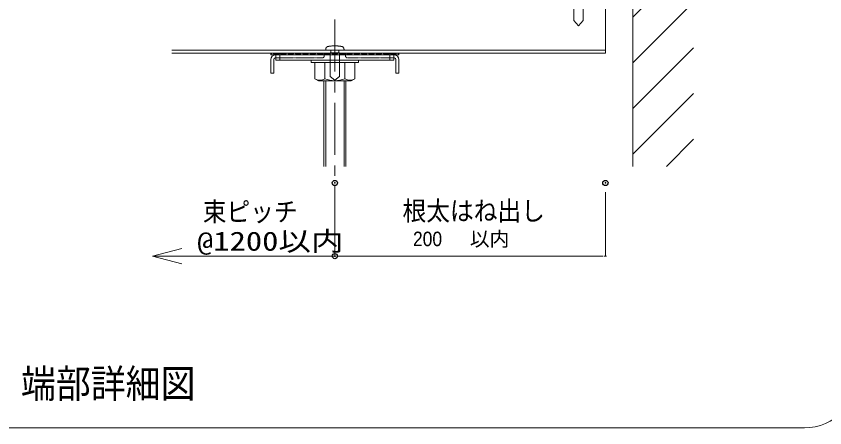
# Model space of a CAD drawing. Units: millimetres, scale not verified. Extents: x -12715 to 12220, y -3398 to 4210.
# Drawn here: x -346.9 to 95, y 3116.5 to 3341.6 of the extents above; entities that cross this region are included whole.
import ezdxf
from ezdxf.enums import TextEntityAlignment as Align

# ---------------------------------------------------------------- set-up
doc = ezdxf.new("R2010")
doc.units = ezdxf.units.MM
doc.header["$LTSCALE"] = 5.7
doc.header["$PDMODE"] = 32
doc.header["$PDSIZE"] = 2.85
doc.linetypes.add('CHAIN1', pattern=[8, 5, -1, 1, -1])
doc.linetypes.add('DASHED1', pattern=[1.8, 1.2, -0.6])
for name, color, linetype, lineweight in [('0-2_文字', 4, 'Continuous', 9), ('0-3_寸法', 7, 'Continuous', 9), ('0-4_一般', 4, 'Continuous', 9), ('0-5_根太', 4, 'Continuous', 9), ('0-6_ビス', 2, 'Continuous', 9), ('0-7_0', 7, 'Continuous', 9), ('0-C_束', 4, 'Continuous', 9)]:
    doc.layers.add(name, color=color, linetype=linetype, lineweight=lineweight)
doc.layers.add('0-8_DEFPOINTS', color=7, linetype='Continuous')
doc.styles.add('Osaka', font='')
doc.styles.add('ＭＳ ゴシック', font='')
doc.styles.get('Osaka').set_extended_font_data('Osaka')
doc.styles.get('ＭＳ ゴシック').set_extended_font_data('MS Gothic')

# ---------------------------------------------------------------- blocks, each defined once
blk = doc.blocks.new('グループ-21-1')
at = {"layer": '0-6_ビス', "color": 4}
for p, q in [((-12375.4, 18332.3), (-12375.4, 18296.3)), ((-12203.1, 18296.3), (-12203.1, 18332.3))]:
    blk.add_line(p, q, dxfattribs=at)
for points in [[(-12389.2, 18332.3), (-12497.2, 18453.8), (-12081.2, 18453.8), (-12189.2, 18332.3)], [(-12389.2, 18296.3), (-12389.2, 16766.3), (-12289.2, 16653.8), (-12189.2, 16766.3), (-12189.2, 18296.3)]]:
    blk.add_lwpolyline(points, close=True, dxfattribs=at)
blk = doc.blocks.new('グループ-282-1')
at = {"layer": '0-4_一般'}
for p, q in [((-9772.6, 21171.4), (-11099.7, 19844.2)), ((-9772.6, 20171.4), (-11099.7, 18844.2)), ((-9772.6, 19171.4), (-11099.7, 17844.2)), ((-9772.6, 18171.4), (-11099.7, 16844.2)), ((-9772.6, 17171.4), (-11099.7, 15844.2)), ((-9772.6, 16171.4), (-11099.7, 14844.2)), ((-9772.6, 15171.4), (-11099.7, 13844.2)), ((-9772.6, 14171.4), (-10367.9, 13576))]:
    blk.add_line(p, q, dxfattribs=at)
blk = doc.blocks.new('_DOT')
at = {"layer": '0-7_0'}
for p, q in [((-20, 0), (-40, 0)), ((-10, 0), (10, 0))]:
    blk.add_line(p, q, dxfattribs=at)
blk = doc.blocks.new('グループ-209-1')
at = {"layer": '0-6_ビス'}
for p, q in [((-84.8, 237.4), (-84.8, 181.4)), ((84.8, 181.4), (84.8, 237.4))]:
    blk.add_line(p, q, dxfattribs=at)
for points in [[(-200, 237.4), (-200, 238.3), (-200, 239.3), (-200, 240.3), (-200, 241.2), (-200, 242.2), (-200, 243.1), (-200, 244.1), (-200, 245.1), (-200, 246), (-200, 247), (-200, 248), (-200, 248.9), (-200, 249.9), (-200, 250.9), (-200, 251.8), (-200, 252.8), (-200, 253.7), (-200, 254.7), (-200, 255.7), (-200, 256.6), (-200, 257.6), (-199.9, 260.8), (-199.6, 264.9), (-199, 269.1), (-198.1, 273.2), (-196.9, 277.4), (-195.5, 281.5), (-193.7, 285.6), (-191.6, 289.5), (-189.2, 293.4), (-186.6, 297.1), (-183.7, 300.5), (-180.5, 303.8), (-177.2, 306.9), (-173.6, 309.6), (-169.9, 312.1), (-166.1, 314.3), (-162.1, 316.3), (-158.1, 317.9)], [(63.5, 237.4), (44.7, 237.4), (25.9, 237.4), (7.1, 237.4), (-11.8, 237.4), (-30.6, 237.4), (-49.4, 237.4), (-68.2, 237.4), (-87.1, 237.4), (-105.9, 237.4), (-124.7, 237.4), (-143.5, 237.4), (-162.4, 237.4), (-181.2, 237.4), (-200, 237.4), (-200, 237.4)], [(-158.1, 317.9), (-154.1, 319.2), (-150.1, 320.3), (-146.1, 321), (-143.1, 321.5), (-141, 321.7), (-138.9, 322), (-136.9, 322.3), (-134.8, 322.5), (-132.7, 322.8), (-130.6, 323), (-128.6, 323.3), (-126.5, 323.6), (-124.4, 323.8), (-122.3, 324.1), (-120.2, 324.4), (-118.2, 324.6), (-116.1, 324.9), (-114, 325.2), (-111.9, 325.4), (-109.9, 325.7), (-107.8, 326), (-105.7, 326.2), (-103.6, 326.5), (-101.6, 326.8), (-97.6, 327.3), (-88.2, 328.4), (-78.8, 329.4), (-69.4, 330.3), (-60, 331.1), (-50.6, 331.7), (-41.2, 332.3), (-31.8, 332.7), (-22.4, 333), (-12.9, 333.3), (-3.5, 333.4), (5.9, 333.3), (15.3, 333.2), (24.7, 333), (34.1, 332.6)], [(34.1, 332.6), (43.5, 332.2), (52.9, 331.6), (62.4, 330.9), (71.8, 330.1), (81.2, 329.2), (90.6, 328.1), (100, 327), (102.1, 326.7), (104.2, 326.4), (106.2, 326.2), (108.3, 325.9), (110.4, 325.6), (112.5, 325.4), (114.5, 325.1), (116.6, 324.8), (118.7, 324.6), (120.8, 324.3), (122.8, 324), (124.9, 323.8), (127, 323.5), (129.1, 323.2), (131.1, 323), (133.2, 322.7), (135.3, 322.4), (137.4, 322.2), (139.5, 321.9), (141.5, 321.7), (143.6, 321.4), (147.1, 320.9), (151.1, 320), (155.1, 318.9), (159.1, 317.5), (163.1, 315.8), (167, 313.8), (170.8, 311.5), (174.5, 309), (178, 306.1), (181.3, 303), (184.4, 299.7)], [(184.4, 299.7), (187.3, 296.2), (189.8, 292.4), (192.1, 288.6), (194.2, 284.6), (195.9, 280.5), (197.3, 276.3), (198.4, 272.2), (199.2, 268), (199.7, 263.9), (200, 259.8), (200, 257.4), (200, 256.4), (200, 255.4), (200, 254.5), (200, 253.5), (200, 252.5), (200, 251.6), (200, 250.6), (200, 249.6), (200, 248.7), (200, 247.7), (200, 246.8), (200, 245.8), (200, 244.8), (200, 243.9), (200, 242.9), (200, 241.9), (200, 241), (200, 240), (200, 239.1), (200, 238.1), (195.3, 237.4), (176.5, 237.4), (157.6, 237.4), (138.8, 237.4), (120, 237.4), (101.2, 237.4), (82.4, 237.4), (63.5, 237.4)]]:
    blk.add_lwpolyline(points, dxfattribs=at)
blk.add_lwpolyline([(-100, 181.4), (-100, -336.4), (0, -418.6), (100, -336.4), (100, 181.4)], close=True, dxfattribs=at)
blk = doc.blocks.new('ナベテクス4x16')
at = {"layer": '0-6_ビス'}
blk.add_blockref('グループ-209-1', (0, 0), dxfattribs=at)
blk = doc.blocks.new('グループ-442-1')
at = {"layer": '0-C_束'}
for p, q in [((-17852.7, 15449.9), (-17852.7, 13576)), ((-17812.7, 15449.9), (-17812.7, 13576)), ((-17412.7, 15449.9), (-17412.7, 13576)), ((-17372.7, 15449.9), (-17372.7, 13576))]:
    blk.add_line(p, q, dxfattribs=at)
blk = doc.blocks.new('グループ-443-1')
at = {"layer": '0-C_束'}
for p, q in [((-18132.7, 15849.9), (-18132.7, 15903.9)), ((-17092.7, 15849.9), (-18132.7, 15849.9)), ((-18051.5, 15849.9), (-18051.5, 15495.3)), ((-17173.9, 15849.9), (-18051.5, 15849.9)), ((-17832.1, 15849.9), (-17832.1, 15495.3)), ((-17393.3, 15849.9), (-17393.3, 15495.3)), ((-17173.9, 15849.9), (-17173.9, 15495.3)), ((-17092.7, 15903.9), (-17092.7, 15849.9)), ((-18051.5, 15495.3), (-17972.7, 15449.9)), ((-17252.7, 15449.9), (-17972.7, 15449.9)), ((-17173.9, 15495.3), (-17252.7, 15449.9))]:
    blk.add_line(p, q, dxfattribs=at)
for centre, radius, start, end in [((-17941.8, 15685.3), 219.4, 240.00001, 299.99999), ((-17612.7, 16001.7), 551.8, 246.57346, 293.42654), ((-17283.6, 15685.3), 219.4, 240.00001, 299.99999)]:
    blk.add_arc(centre, radius, start, end, dxfattribs=at)
blk = doc.blocks.new('グループ-444-1')
at = {"layer": '0-C_束'}
for p, q in [((-19012.7, 16041.9), (-19012.7, 16013.9)), ((-18998.7, 16041.9), (-19012.7, 16041.9)), ((-19012.7, 16013.9), (-16212.7, 16013.9)), ((-18986.7, 16053.9), (-18958.7, 16053.9)), ((-18946.7, 16041.9), (-18838.7, 16041.9)), ((-18902.8, 16013.9), (-18902.8, 15903.9)), ((-18826.7, 16053.9), (-18798.7, 16053.9)), ((-18812.7, 15903.9), (-18812.7, 16053.9)), ((-18786.7, 16041.9), (-18678.7, 16041.9)), ((-18666.7, 16053.9), (-18638.7, 16053.9)), ((-18626.7, 16041.9), (-18518.7, 16041.9)), ((-18506.7, 16053.9), (-18478.7, 16053.9)), ((-18466.7, 16041.9), (-18358.7, 16041.9)), ((-18346.7, 16053.9), (-18318.7, 16053.9)), ((-18306.7, 16041.9), (-18198.7, 16041.9)), ((-18186.7, 16053.9), (-18158.7, 16053.9)), ((-18146.7, 16041.9), (-18038.7, 16041.9)), ((-18026.7, 16053.9), (-17998.7, 16053.9)), ((-17986.7, 16041.9), (-17878.7, 16041.9)), ((-17866.7, 16053.9), (-17838.7, 16053.9)), ((-17826.7, 16041.9), (-17718.7, 16041.9)), ((-17706.7, 16053.9), (-17678.7, 16053.9)), ((-17666.7, 16041.9), (-17612.7, 16041.9)), ((-17558.7, 16041.9), (-17612.7, 16041.9)), ((-17518.7, 16053.9), (-17546.7, 16053.9)), ((-17398.7, 16041.9), (-17506.7, 16041.9)), ((-17358.7, 16053.9), (-17386.7, 16053.9)), ((-17238.7, 16041.9), (-17346.7, 16041.9)), ((-17198.7, 16053.9), (-17226.7, 16053.9)), ((-17078.7, 16041.9), (-17186.7, 16041.9)), ((-17038.7, 16053.9), (-17066.7, 16053.9)), ((-16918.7, 16041.9), (-17026.7, 16041.9)), ((-16878.7, 16053.9), (-16906.7, 16053.9)), ((-16758.7, 16041.9), (-16866.7, 16041.9)), ((-16718.7, 16053.9), (-16746.7, 16053.9)), ((-16598.7, 16041.9), (-16706.7, 16041.9)), ((-16558.7, 16053.9), (-16586.7, 16053.9)), ((-16438.7, 16041.9), (-16546.7, 16041.9)), ((-16398.7, 16053.9), (-16426.7, 16053.9)), ((-16412.7, 15903.9), (-16412.7, 16053.9)), ((-16278.7, 16041.9), (-16386.7, 16041.9)), ((-16322.7, 16013.9), (-16322.7, 15903.9)), ((-16238.7, 16053.9), (-16266.7, 16053.9)), ((-16226.7, 16041.9), (-16212.7, 16041.9)), ((-16224.7, 16041.9), (-16212.7, 16041.9)), ((-16212.7, 16013.9), (-16212.7, 16041.9)), ((-18902.8, 15903.9), (-16322.7, 15903.9))]:
    blk.add_line(p, q, dxfattribs=at)
for centre, start, end in [((-18998.7, 16047.9), 270, 0), ((-18986.7, 16047.9), 90, 180), ((-18958.7, 16047.9), 0, 90), ((-18946.7, 16047.9), 180, 270), ((-18838.7, 16047.9), 270, 0), ((-18826.7, 16047.9), 90, 180), ((-18798.7, 16047.9), 0, 90), ((-18786.7, 16047.9), 180, 270), ((-18678.7, 16047.9), 270, 0), ((-18666.7, 16047.9), 90, 180), ((-18638.7, 16047.9), 0, 90), ((-18626.7, 16047.9), 180, 270), ((-18518.7, 16047.9), 270, 0), ((-18506.7, 16047.9), 90, 180), ((-18478.7, 16047.9), 0, 90), ((-18466.7, 16047.9), 180, 270), ((-18358.7, 16047.9), 270, 0), ((-18346.7, 16047.9), 90, 180), ((-18318.7, 16047.9), 0, 90), ((-18306.7, 16047.9), 180, 270), ((-18198.7, 16047.9), 270, 0), ((-18186.7, 16047.9), 90, 180), ((-18158.7, 16047.9), 0, 90), ((-18146.7, 16047.9), 180, 270), ((-18038.7, 16047.9), 270, 0), ((-18026.7, 16047.9), 90, 180), ((-17998.7, 16047.9), 0, 90), ((-17986.7, 16047.9), 180, 270), ((-17878.7, 16047.9), 270, 0), ((-17866.7, 16047.9), 90, 180), ((-17838.7, 16047.9), 0, 90), ((-17826.7, 16047.9), 180, 270), ((-17718.7, 16047.9), 270, 0), ((-17706.7, 16047.9), 90, 180), ((-17678.7, 16047.9), 0, 90), ((-17666.7, 16047.9), 180, 270), ((-17558.7, 16047.9), 270, 0), ((-17546.7, 16047.9), 90, 180), ((-17518.7, 16047.9), 0, 90), ((-17506.7, 16047.9), 180, 270), ((-17398.7, 16047.9), 270, 0), ((-17386.7, 16047.9), 90, 180), ((-17358.7, 16047.9), 0, 90), ((-17346.7, 16047.9), 180, 270), ((-17238.7, 16047.9), 270, 0), ((-17226.7, 16047.9), 90, 180), ((-17198.7, 16047.9), 0, 90), ((-17186.7, 16047.9), 180, 270), ((-17078.7, 16047.9), 270, 0), ((-17066.7, 16047.9), 90, 180), ((-17038.7, 16047.9), 0, 90), ((-17026.7, 16047.9), 180, 270), ((-16918.7, 16047.9), 270, 0), ((-16906.7, 16047.9), 90, 180), ((-16878.7, 16047.9), 0, 90), ((-16866.7, 16047.9), 180, 270), ((-16758.7, 16047.9), 270, 0), ((-16746.7, 16047.9), 90, 180), ((-16718.7, 16047.9), 0, 90), ((-16706.7, 16047.9), 180, 270), ((-16598.7, 16047.9), 270, 0), ((-16586.7, 16047.9), 90, 180), ((-16558.7, 16047.9), 0, 90), ((-16546.7, 16047.9), 180, 270), ((-16438.7, 16047.9), 270, 0), ((-16426.7, 16047.9), 90, 180), ((-16398.7, 16047.9), 0, 90), ((-16386.7, 16047.9), 180, 270), ((-16278.7, 16047.9), 270, 0), ((-16266.7, 16047.9), 90, 180), ((-16238.7, 16047.9), 0, 90), ((-16226.7, 16047.9), 180, 270)]:
    blk.add_arc(centre, 6, start, end, dxfattribs=at)
blk = doc.blocks.new('グループ-445-1')
at = {"layer": '0-C_束'}
for p, q in [((-19012.7, 15917.9), (-19012.7, 15613.9)), ((-18948.7, 15613.9), (-18948.7, 15917.9)), ((-19012.7, 15613.9), (-18948.7, 15613.9))]:
    blk.add_line(p, q, dxfattribs=at)
at = {"layer": '0-C_束', "color": 2, "linetype": 'DASHED1'}
for p, q in [((-17882.7, 16013.9), (-18916.7, 16013.9)), ((-18902.8, 15949.9), (-17886.7, 15949.9)), ((-17876.7, 16053.9), (-17876.7, 16019.9)), ((-17846.7, 15989.9), (-17846.7, 16053.9))]:
    blk.add_line(p, q, dxfattribs=at)
at = {"layer": '0-C_束'}
for radius in [96, 32]:
    blk.add_arc((-18916.7, 15917.9), radius, 90, 180, dxfattribs=at)
at = {"layer": '0-C_束', "color": 2, "linetype": 'DASHED1'}
for centre, radius in [((-17886.7, 15989.9), 40), ((-17882.7, 16019.9), 6)]:
    blk.add_arc(centre, radius, 270, 0, dxfattribs=at)
blk = doc.blocks.new('グループ-446-1')
at = {"layer": '0-C_束', "color": 2, "linetype": 'DASHED1'}
for p, q in [((-17378.7, 15989.9), (-17378.7, 16053.9)), ((-17348.7, 16053.9), (-17348.7, 16019.9)), ((-17342.7, 16013.9), (-16308.7, 16013.9)), ((-16322.7, 15949.9), (-17338.7, 15949.9))]:
    blk.add_line(p, q, dxfattribs=at)
at = {"layer": '0-C_束'}
for p, q in [((-16276.7, 15613.9), (-16276.7, 15917.9)), ((-16212.7, 15917.9), (-16212.7, 15613.9)), ((-16212.7, 15613.9), (-16276.7, 15613.9))]:
    blk.add_line(p, q, dxfattribs=at)
at = {"layer": '0-C_束', "color": 2, "linetype": 'DASHED1'}
for centre, radius in [((-17338.7, 15989.9), 40), ((-17342.7, 16019.9), 6)]:
    blk.add_arc(centre, radius, 180, 270, dxfattribs=at)
at = {"layer": '0-C_束'}
for radius in [96, 32]:
    blk.add_arc((-16308.7, 15917.9), radius, 360, 90, dxfattribs=at)
blk = doc.blocks.new('グループ-447-1')
at = {"layer": '0-C_束'}
blk.add_line((-18916.7, 15949.9), (-18902.8, 15949.9), dxfattribs=at)
for name in ['グループ-444-1', 'グループ-445-1', 'グループ-446-1', 'グループ-443-1', 'グループ-442-1']:
    blk.add_blockref(name, (0, 0), dxfattribs=at)
blk = doc.blocks.new('グループ-448-1')
at = {"layer": '0-C_束'}
blk.add_blockref('グループ-447-1', (0, 0), dxfattribs=at)

msp = doc.modelspace()

# ---------------------------------------------------------------- linework, layer by layer
at = {"layer": '0-3_寸法'}
for p, q in [((-172.732, 3245.379), (-172.732, 3210.379)), ((-24.908, 3245.379), (-24.908, 3210.379)), ((-27.411, 3210.379), (-170.228, 3210.379))]:
    msp.add_line(p, q, dxfattribs=at)
at = {"layer": '0-3_寸法', "color": 4}
msp.add_line((-172.732, 3210.379), (-272.29, 3210.379), dxfattribs=at)
msp.add_lwpolyline([(-256.415, 3206.126), (-272.29, 3210.379), (-256.415, 3214.633)], dxfattribs=at)
at = {"layer": '0-4_一般', "color": 3}
msp.add_line((-9.908, 3259.401), (-9.908, 3434.6), dxfattribs=at)
at = {"layer": '0-4_一般', "linetype": 'CHAIN1'}
msp.add_line((-172.732, 3339.811), (-172.732, 3242.442), dxfattribs=at)
at = {"layer": '0-4_一般', "color": 7}
msp.add_line((83.791, 3116.516), (-683.259, 3116.516), dxfattribs=at)
msp.add_arc((83.791, 3145.991), 29.475, 270, 0, dxfattribs=at)
at = {"layer": '0-5_根太'}
for p, q in [((-24.908, 3356.346), (-24.908, 3321.346)), ((-24.908, 3322.946), (-261.794, 3322.946)), ((-261.794, 3321.346), (-24.908, 3321.346))]:
    msp.add_line(p, q, dxfattribs=at)
at = {"layer": '0-8_DEFPOINTS'}
for p in [(-172.732, 3250.379), (-24.908, 3250.379), (-172.732, 3210.379)]:
    msp.add_point(p, dxfattribs=at)

# ---------------------------------------------------------------- block references
at = {"layer": '0-3_寸法', "xscale": 0.06259308, "yscale": 0.06259308, "rotation": 180}
msp.add_blockref('_DOT', (-172.732, 3210.379), dxfattribs=at)
at = {"layer": '0-3_寸法', "xscale": 0.06259308, "yscale": 0.06259308}
msp.add_blockref('_DOT', (-24.908, 3210.379), dxfattribs=at)
at = {"layer": '0-4_一般', "xscale": 0.025, "yscale": 0.025}
msp.add_blockref('グループ-282-1', (267.586, 2920), dxfattribs=at)
at = {"layer": '0-6_ビス', "xscale": 0.025, "yscale": 0.025}
for name, p in [('グループ-21-1', (267.586, 2920)), ('ナベテクス4x16', (-172.732, 3317.012))]:
    msp.add_blockref(name, p, dxfattribs=at)
at = {"layer": '0-C_束', "xscale": 0.025, "yscale": 0.025}
msp.add_blockref('グループ-448-1', (267.586, 2920), dxfattribs=at)

# ---------------------------------------------------------------- texts
at = {"layer": '0-2_文字', "style": 'ＭＳ ゴシック', "width": 0.9}
msp.add_text('端部詳細図', height=15.54, dxfattribs=at).set_placement((-344.268, 3128.269), align=Align.BOTTOM_LEFT)
at = {"layer": '0-3_寸法', "color": 4, "style": 'ＭＳ ゴシック'}
for s, height, width, p in [('束ピッチ', 10.56, 0.9, (-244.906, 3226.218)), ('根太はね出し', 10.56, 0.9, (-135.743, 3226.71)), ('@1200以内', 10.45, 1.25, (-248.017, 3210.218))]:
    msp.add_text(s, height=height, dxfattribs=dict(at, width=width)).set_placement(p, align=Align.BOTTOM_LEFT)
at = {"layer": '0-3_寸法', "style": 'Osaka', "width": 0.9}
msp.add_text('200', height=7.918, dxfattribs=at).set_placement((-130.039, 3213.465), align=Align.BOTTOM_LEFT)
at = {"layer": '0-3_寸法', "style": 'Osaka'}
msp.add_text('以内', height=7.918, dxfattribs=at).set_placement((-99.014, 3213.465), align=Align.BOTTOM_LEFT)

doc.saveas('drawing.dxf')
